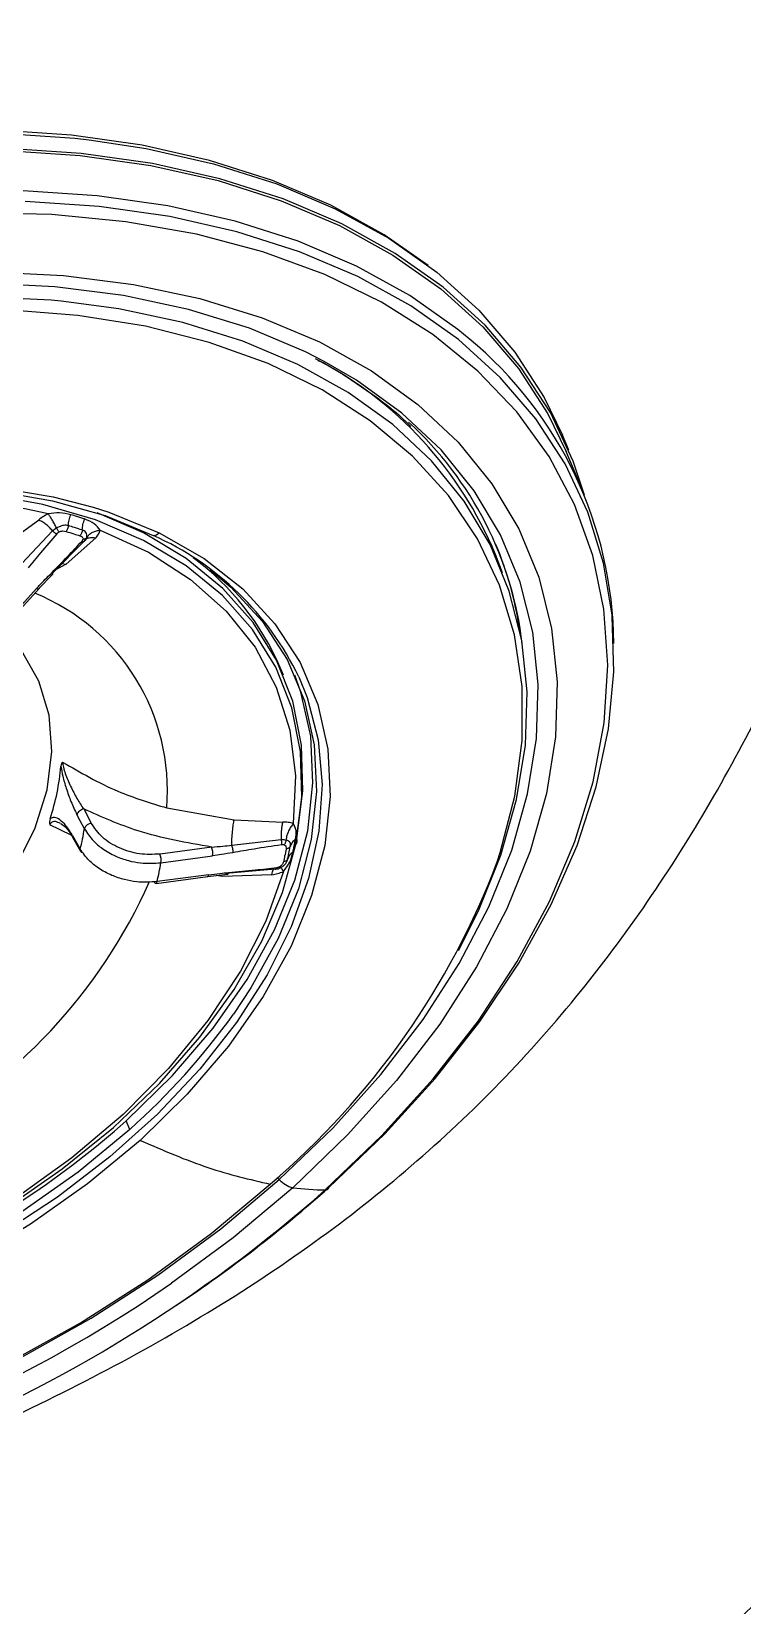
# Model space of a CAD drawing. Extents: x 939 to 1039, y 781 to 934.
# Drawn here: x 1009.361 to 1010.692, y 873.248 to 876.195 of the extents above; entities that cross this region are included whole.
import ezdxf

# ---------------------------------------------------------------- set-up
doc = ezdxf.new("R2010")
doc.units = 0
doc.header["$MEASUREMENT"] = 0
doc.layers.add('1', color=4, linetype='Continuous')

# ---------------------------------------------------------------- blocks, each defined once
blk = doc.blocks.new('Envoy')
at = {"layer": '1', "color": 3, "linetype": 'Continuous', "lineweight": 25}
for p, q in [((71.7128, 76.2367), (71.701, 76.2649)), ((71.7397, 76.1588), (71.7078, 76.2346)), ((70.6568, 76.0595), (70.7205, 76.1062)), ((70.6894, 76.025), (70.7467, 76.0858)), ((70.8068, 76.067), (70.7469, 76.007)), ((70.8276, 76.0726), (70.7723, 76.0233)), ((70.8057, 76.0659), (70.8093, 76.0702)), ((71.5892, 76.0072), (71.5756, 76.0418)), ((70.722, 75.9785), (70.7461, 76.0037)), ((70.7723, 76.0233), (70.7536, 76.0136)), ((70.7644, 76.0245), (70.7723, 76.0233)), ((70.717, 75.9781), (70.6561, 75.9107)), ((70.6613, 75.9112), (70.7222, 75.9787)), ((71.1788, 75.8156), (71.1726, 75.8303)), ((70.8051, 75.5652), (70.819, 75.5387)), ((70.9606, 75.5672), (71.0868, 75.5452)), ((70.7816, 75.5165), (70.7416, 75.5355)), ((71.0868, 75.5452), (71.1776, 75.5407)), ((70.7844, 75.5122), (70.799, 75.4862)), ((71.0821, 75.4975), (71.1747, 75.5078)), ((71.0446, 75.4938), (70.9479, 75.4809)), ((70.9497, 75.4645), (71.0464, 75.4775)), ((70.9405, 75.426), (71.0372, 75.4389)), ((71.0392, 75.4421), (70.9425, 75.4292)), ((71.0371, 75.4389), (71.0739, 75.4429)), ((71.065, 75.439), (71.0538, 75.4407)), ((71.1574, 75.4422), (71.065, 75.439)), ((71.1634, 75.4525), (71.0713, 75.4446)), ((70.8913, 74.9654), (70.8845, 74.9814))]:
    blk.add_line(p, q, dxfattribs=at)
at = {"layer": '1', "color": 3, "linetype": 'Continuous', "lineweight": 25, "flags": 128}
for points in [[(71.4496, 76.5828), (71.3676, 76.6401), (71.2678, 76.6953), (71.1585, 76.7418), (71.0405, 76.7795), (70.9147, 76.8079), (70.782, 76.8268), (70.6435, 76.8362), (70.5002, 76.8359), (70.3532, 76.826), (70.2036, 76.8065), (70.0526, 76.7775), (69.9013, 76.7394), (69.7509, 76.6923), (69.6024, 76.6367), (69.4571, 76.573), (69.3161, 76.5016), (69.1803, 76.4231), (69.0509, 76.338), (68.9288, 76.2472), (68.815, 76.1511)], [(68.8154, 76.143), (68.9296, 76.2393), (69.052, 76.3305), (69.1818, 76.4158), (69.318, 76.4946), (69.4595, 76.5662), (69.6053, 76.6301), (69.7542, 76.6859), (69.9052, 76.7331), (70.0569, 76.7714), (70.2084, 76.8004), (70.3585, 76.82), (70.506, 76.83), (70.6497, 76.8302), (70.7887, 76.8208), (70.8156, 76.8178)], [(71.7423, 76.1524), (71.721, 76.2165), (71.6785, 76.3074), (71.6235, 76.3923), (71.5564, 76.4707), (71.4777, 76.5419), (71.3879, 76.6054), (71.2879, 76.6607), (71.1782, 76.7074), (71.0598, 76.7451), (70.9336, 76.7736), (70.8005, 76.7926), (70.6616, 76.802)], [(70.6597, 76.7982), (70.7982, 76.7888), (70.9309, 76.7699), (71.0567, 76.7415), (71.1748, 76.7039), (71.2841, 76.6573), (71.3839, 76.6022), (71.4733, 76.5388), (71.5518, 76.4679), (71.6188, 76.3897), (71.6736, 76.305), (71.7078, 76.2346)], [(70.8156, 76.8178), (70.9218, 76.8018), (71.048, 76.7733), (71.1664, 76.7356), (71.276, 76.6889), (71.3761, 76.6336), (71.4658, 76.5701), (71.5446, 76.4989), (71.6117, 76.4205), (71.6667, 76.3356), (71.701, 76.2649)], [(71.5263, 76.4456), (71.5052, 76.4631), (71.4157, 76.5264), (71.3159, 76.5815), (71.2066, 76.6281), (71.0886, 76.6657), (70.9628, 76.6941), (70.8301, 76.7131), (70.6915, 76.7224), (70.5482, 76.7222), (70.4012, 76.7122), (70.2516, 76.6927), (70.1005, 76.6638), (69.9492, 76.6256), (69.7987, 76.5786), (69.6503, 76.523), (69.5049, 76.4592), (69.3638, 76.3878), (69.2281, 76.3092), (69.0986, 76.2242), (68.9765, 76.1333), (68.8627, 76.0372)], [(71.7939, 75.9278), (71.7777, 76.0254), (71.7483, 76.1209), (71.7061, 76.2111), (71.6515, 76.2955), (71.5848, 76.3733), (71.5066, 76.4441), (71.4174, 76.5072), (71.318, 76.5621), (71.2091, 76.6085), (71.0915, 76.646), (70.9661, 76.6743), (70.8338, 76.6932), (70.6958, 76.7026)], [(71.2572, 74.852), (71.3633, 74.9541), (71.4591, 75.06), (71.5437, 75.1689), (71.6165, 75.2799), (71.6768, 75.392), (71.7243, 75.5045), (71.7584, 75.6163), (71.779, 75.7266), (71.7858, 75.8345), (71.7788, 75.9392), (71.7582, 76.0397), (71.7239, 76.1353), (71.6764, 76.2252), (71.6159, 76.3087), (71.543, 76.385), (71.4583, 76.4537), (71.3625, 76.5141), (71.2562, 76.5658), (71.1404, 76.6083), (71.0161, 76.6414), (70.8841, 76.6646), (70.7456, 76.6779), (70.6017, 76.6811)], [(70.6301, 76.5708), (70.7671, 76.5641), (70.8984, 76.5474), (71.0227, 76.521), (71.139, 76.4849), (71.2464, 76.4395), (71.3438, 76.3853), (71.4306, 76.3226), (71.5058, 76.252), (71.569, 76.1741), (71.6195, 76.0895), (71.6569, 75.9991), (71.6809, 75.9034), (71.6914, 75.8035), (71.6881, 75.7001), (71.6712, 75.5941), (71.6407, 75.4864), (71.597, 75.378), (71.5404, 75.2697), (71.4714, 75.1624), (71.3906, 75.0572), (71.2986, 74.9549), (71.1963, 74.8563)], [(71.2551, 76.4031), (71.2202, 76.4209), (71.1151, 76.4653), (71.0013, 76.5006), (70.8796, 76.5265), (70.7512, 76.5428), (70.617, 76.5494), (70.4783, 76.5461), (70.3363, 76.5331), (70.1921, 76.5104), (70.047, 76.4782), (69.9023, 76.4368), (69.7591, 76.3865), (69.6187, 76.3279), (69.4822, 76.2613), (69.3509, 76.1874), (69.2259, 76.1067), (69.1081, 76.0201), (68.9988, 75.9281)], [(70.7631, 76.5158), (70.7442, 76.5175), (70.6121, 76.524), (70.4756, 76.5208), (70.3357, 76.5079), (70.1937, 76.4856), (70.0509, 76.4539), (69.9083, 76.4131), (69.7673, 76.3636), (69.6291, 76.3059), (69.4947, 76.2403), (69.3654, 76.1675), (69.2423, 76.0881), (69.1264, 76.0028), (69.0187, 75.9122)], [(71.5797, 75.4681), (71.5848, 75.4838), (71.6122, 75.5895), (71.6258, 75.6933), (71.6255, 75.7943), (71.6114, 75.8915), (71.5835, 75.9841), (71.5422, 76.0712), (71.4877, 76.152), (71.4206, 76.2258), (71.3415, 76.292), (71.2511, 76.3498), (71.1502, 76.3989), (71.0397, 76.4387), (70.9207, 76.469), (70.7942, 76.4893), (70.6613, 76.4997), (70.5233, 76.4998), (70.4946, 76.4986)], [(71.5065, 75.3004), (71.5439, 75.3745), (71.586, 75.479), (71.6154, 75.5828), (71.6317, 75.6849), (71.6348, 75.7846), (71.6248, 75.8809), (71.6016, 75.973), (71.5656, 76.0602), (71.5169, 76.1417), (71.456, 76.2167), (71.3835, 76.2848), (71.2999, 76.3452), (71.206, 76.3975), (71.1026, 76.4412), (70.9905, 76.476), (70.8707, 76.5015), (70.7631, 76.5158)], [(71.1712, 74.8714), (71.2713, 74.9678), (71.3613, 75.068), (71.4404, 75.171), (71.508, 75.2759), (71.5633, 75.3819), (71.6061, 75.4881), (71.6359, 75.5935), (71.6525, 75.6972), (71.6557, 75.7985), (71.6455, 75.8963), (71.622, 75.9898), (71.5854, 76.0784), (71.5359, 76.1611), (71.4741, 76.2374), (71.4005, 76.3065), (71.3156, 76.3678), (71.2551, 76.4031)], [(69.3275, 75.7309), (69.4141, 75.802), (69.5213, 75.8776), (69.6358, 75.9463), (69.7564, 76.0073), (69.8814, 76.0599), (70.0094, 76.1032), (70.1386, 76.1369), (70.2676, 76.1605), (70.3946, 76.1737), (70.518, 76.1763), (70.6364, 76.1683), (70.7482, 76.1498), (70.8229, 76.1303)], [(70.6403, 76.1609), (70.7464, 76.1424), (70.845, 76.1144), (70.935, 76.0773)], [(71.2022, 75.4989), (71.2136, 75.5874), (71.2111, 75.6729), (71.1947, 75.7544), (71.1646, 75.8308), (71.1212, 75.9012), (71.0649, 75.9647), (70.9967, 76.0205), (70.9171, 76.0679), (70.8274, 76.1063), (70.7286, 76.1352), (70.622, 76.1543)], [(70.8229, 76.1303), (70.852, 76.121), (70.9465, 76.0823)], [(71.2037, 75.5099), (71.2152, 75.5989), (71.2127, 75.6849), (71.1962, 75.7668), (71.1659, 75.8436), (71.1222, 75.9144), (71.0657, 75.9782), (70.9971, 76.0343), (70.9171, 76.082), (70.8302, 76.1194)], [(70.836, 76.0871), (70.9262, 76.0458), (71.0052, 75.9951), (71.072, 75.9356), (71.1257, 75.868), (71.1655, 75.7934), (71.191, 75.7128), (71.2016, 75.6272), (71.1974, 75.5378)], [(70.9465, 76.0823), (71.0306, 76.0341), (71.1031, 75.9772), (71.1631, 75.9121), (71.21, 75.8397), (71.243, 75.761), (71.2619, 75.6769), (71.2663, 75.5884), (71.2562, 75.4968), (71.2317, 75.403), (71.1932, 75.3084), (71.1411, 75.2141), (71.076, 75.1213), (70.9989, 75.0311), (70.9106, 74.9448)], [(71.0417, 76.0131), (71.0805, 75.9804), (71.1396, 75.9164), (71.1856, 75.8453), (71.2181, 75.7679), (71.2367, 75.6852), (71.241, 75.5982), (71.2311, 75.5081), (71.207, 75.4159), (71.1691, 75.3229), (71.1179, 75.2302), (71.0852, 75.1812)], [(71.2641, 74.8569), (71.3684, 74.9571), (71.4629, 75.0609), (71.5467, 75.1676), (71.6193, 75.2763), (71.6801, 75.3863), (71.7286, 75.4967), (71.7645, 75.6066), (71.7874, 75.7153), (71.7973, 75.8218), (71.7941, 75.9255), (71.7939, 75.9278)], [(70.5124, 75.2629), (70.5662, 75.3132), (70.6274, 75.3827), (70.6769, 75.4549), (70.7135, 75.5282), (70.7366, 75.6013), (70.7457, 75.6726), (70.7406, 75.7407), (70.7214, 75.8043), (70.6885, 75.8621), (70.6527, 75.9034)], [(71.2075, 75.8129), (71.2234, 75.7737), (71.2439, 75.6944), (71.2512, 75.6108), (71.2452, 75.524), (71.2258, 75.4351), (71.1934, 75.3449), (71.1483, 75.2547), (71.0911, 75.1655), (71.0223, 75.0782), (70.9429, 74.994), (70.8537, 74.9138), (70.7559, 74.8385), (70.6505, 74.7691)], [(70.8845, 74.9814), (70.9713, 75.0664), (71.0472, 75.155), (71.1111, 75.2463), (71.1624, 75.339), (71.2002, 75.432), (71.2243, 75.5242), (71.2342, 75.6143), (71.2299, 75.7013), (71.2114, 75.784), (71.2001, 75.8155)], [(70.8064, 75.5283), (70.7986, 75.5432), (70.7925, 75.5548)], [(70.5344, 74.7459), (70.55, 74.7542), (70.661, 74.8194), (70.765, 74.8913), (70.8606, 74.9691), (70.9468, 75.0516), (71.0224, 75.138), (71.0865, 75.227), (71.1382, 75.3176), (71.1769, 75.4086), (71.2022, 75.4989)], [(70.7844, 75.5153), (70.7923, 75.5012), (70.7986, 75.4901)], [(71.179, 75.4482), (71.1458, 75.3549), (71.0984, 75.2616), (71.0375, 75.1694), (70.9639, 75.0796), (70.8787, 74.9935), (70.783, 74.9123), (70.6781, 74.8369), (70.5655, 74.7685)], [(70.6878, 74.5381), (70.8191, 74.6121), (70.9441, 74.6927), (71.0618, 74.7794), (71.1712, 74.8714)], [(70.8913, 74.9654), (70.7946, 74.8852), (70.6893, 74.8109), (70.5767, 74.7433), (70.4581, 74.6833), (70.3352, 74.6317), (70.2094, 74.589), (70.0823, 74.5559), (69.9555, 74.5327), (69.8306, 74.5197), (69.7092, 74.5172), (69.5929, 74.5251), (69.4829, 74.5433), (69.3809, 74.5716), (69.2879, 74.6097)], [(70.9106, 74.9448), (70.8123, 74.8633), (70.7052, 74.7877), (70.5906, 74.7189), (70.47, 74.6579), (70.345, 74.6054), (70.217, 74.562), (70.0878, 74.5283), (69.9588, 74.5047), (69.8318, 74.4915), (69.7084, 74.4889), (69.59, 74.4969), (69.542, 74.5035)], [(69.0752, 74.3435), (69.1479, 74.3187), (69.267, 74.2884), (69.3935, 74.2681), (69.5264, 74.2578), (69.6644, 74.2576), (69.8062, 74.2676), (69.9507, 74.2877), (70.0965, 74.3176), (70.2423, 74.3572), (70.3867, 74.406), (70.5285, 74.4636), (70.6663, 74.5295), (70.7989, 74.6031), (70.9252, 74.6837), (71.0439, 74.7706), (71.1541, 74.863)], [(71.1963, 74.8563), (71.0846, 74.7623), (70.9694, 74.6773)], [(71.1712, 74.8714), (71.1679, 74.8746), (71.1675, 74.8751)]]:
    blk.add_lwpolyline(points, dxfattribs=at)
at = {"layer": '1', "color": 3, "linetype": 'Continuous', "lineweight": 25}
for centre, radius, start, end in [((71.0471, 75.8684), 0.7503, 0.5, 50.2999), ((70.9044, 75.7626), 0.727, 22.5916, 62.5909), ((70.9629, 75.7963), 0.6676, 6.6715, 47.6185), ((70.4532, 74.8916), 1.2588, 76.8978, 98.4432), ((70.9351, 76.0931), 0.0157, 269.569, 316.6142), ((70.7112, 75.574), 0.5508, 25.6994, 66.0256), ((70.9717, 75.8063), 0.656, 8.3735, 22.7624), ((70.7137, 75.633), 0.4996, 23.2712, 53.6482), ((70.5627, 75.5996), 0.3992, 355.3478, 67.7841), ((70.7192, 75.9822), 0.00463, 241.428, 309.9932), ((70.3501, 75.6787), 0.4136, 341.4303, 355.3797), ((70.7987, 75.5537), 0.00627, 167.3994, 170.1557), ((70.3916, 75.5935), 0.4199, 345.7421, 351.0661), ((70.8103, 75.5277), 0.00395, 166.683, 170.8793), ((70.8217, 75.5226), 0.0163, 99.3118, 158.4588), ((71.1919, 75.5074), 0.0133, 303.0833, 320.3404), ((71.1941, 75.5056), 0.0105, 320.2394, 24.2183), ((70.8038, 75.4889), 0.00535, 166.4134, 269.3619), ((70.9177, 75.4693), 0.0323, 351.5612, 21.009), ((71.0144, 75.4822), 0.0323, 351.5569, 21.0151), ((70.1953, 75.9895), 1.4793, 310.4013, 339.3628), ((70.4736, 75.5438), 0.4826, 346.2656, 350.5453), ((71.0357, 75.442), 0.00342, 293.2847, 1.8692), ((70.0075, 75.8383), 1.0075, 297.7653, 336.0592), ((70.9399, 75.4288), 0.00254, 172.3977, 9.4737), ((70.0342, 75.9308), 1.291, 311.5971, 324.503), ((69.7329, 76.2779), 1.7341, 296.144, 311.6131), ((69.4602, 76.8891), 2.7165, 272.8199, 311.4168), ((69.5934, 76.723), 2.5047, 303.5786, 311.8374), ((71.2096, 74.9069), 0.0523, 222.75, 255.2784), ((71.2648, 75.3932), 0.5413, 262.735, 269.1956), ((71.2579, 74.8584), 0.00643, 264.0488, 346.6545), ((69.4887, 76.8206), 2.6051, 278.1899, 304.6381)]:
    blk.add_arc(centre, radius, start, end, dxfattribs=at)
for points, knots in [([(68.295, 73.8382), (68.4206, 73.8483), (68.675, 73.8687), (69.0658, 73.9308), (69.4618, 74.0134), (69.8126, 74.1067), (70.1143, 74.2025), (70.3653, 74.2938), (70.6065, 74.3947), (70.8361, 74.5057), (71.0512, 74.6273), (71.2506, 74.7603), (71.4334, 74.9057), (71.5995, 75.0641), (71.7483, 75.2349), (71.8796, 75.4151), (71.995, 75.6026), (72.1145, 75.8307), (72.2298, 76.0988), (72.3339, 76.4045), (72.4171, 76.7127), (72.4562, 76.9175), (72.4759, 77.0208)], [0, 0, 0, 0, 0.06198, 0.125532, 0.189055, 0.252676, 0.29439, 0.335211, 0.375472, 0.414342, 0.452378, 0.489894, 0.527105, 0.565155, 0.604746, 0.645248, 0.686453, 0.729091, 0.795518, 0.862719, 0.930803, 1, 1, 1, 1]), ([(67.574, 72.3435), (67.6998, 72.3352), (67.9455, 72.319), (68.3107, 72.3446), (68.6665, 72.3954), (69.0173, 72.4698), (69.3643, 72.5625), (69.7099, 72.6715), (70.0561, 72.7971), (70.4023, 72.9416), (70.7472, 73.1106), (71.0863, 73.308), (71.417, 73.5334), (71.7343, 73.7806), (72.0321, 74.0431), (72.3026, 74.3158), (72.5408, 74.5923), (72.7455, 74.8654), (72.9193, 75.1309), (73.0917, 75.4312), (73.2547, 75.7676), (73.4, 76.1406), (73.5145, 76.509), (73.567, 76.7537), (73.5933, 76.876)], [0, 0, 0, 0, 0.0434658, 0.0849386, 0.1261392, 0.167159, 0.2077345, 0.2483827, 0.2895204, 0.3310139, 0.3727553, 0.415606, 0.4589695, 0.5032208, 0.5480461, 0.5926057, 0.6370161, 0.6807059, 0.7224007, 0.7629431, 0.8234331, 0.8827806, 0.9414274, 1, 1, 1, 1]), ([(71.2431, 76.4052), (71.2432, 76.4051), (71.2744, 76.3906), (71.3281, 76.354), (71.3864, 76.3126), (71.4125, 76.286), (71.4174, 76.281)], [0, 0, 0, 0, 0.002024, 0.448626, 0.896284, 1, 1, 1, 1]), ([(70.7386, 76.1176), (70.7352, 76.1159), (70.7285, 76.1125), (70.7231, 76.1083), (70.7205, 76.1062)], [0, 0, 0, 0, 0.504265, 1, 1, 1, 1]), ([(70.781, 76.1162), (70.7741, 76.1177), (70.7612, 76.1207), (70.7458, 76.1186), (70.7386, 76.1176)], [0, 0, 0, 0, 0.5319947, 1, 1, 1, 1]), ([(70.7542, 76.0913), (70.7529, 76.0939), (70.7502, 76.0992), (70.746, 76.1065), (70.742, 76.1129), (70.7397, 76.1161), (70.7386, 76.1176)], [0, 0, 0, 0, 0.249672, 0.503891, 0.756008, 1, 1, 1, 1]), ([(70.7763, 76.0958), (70.7766, 76.0992), (70.7773, 76.1061), (70.7797, 76.1128), (70.781, 76.1162)], [0, 0, 0, 0, 0.502729, 1, 1, 1, 1]), ([(70.8068, 76.1081), (70.802, 76.1096), (70.7935, 76.1123), (70.7848, 76.115), (70.781, 76.1162)], [0, 0, 0, 0, 0.559845, 1, 1, 1, 1]), ([(70.7467, 76.0858), (70.7447, 76.0881), (70.7407, 76.0928), (70.7339, 76.0987), (70.727, 76.1034), (70.7226, 76.1053), (70.7205, 76.1062)], [0, 0, 0, 0, 0.249778, 0.504218, 0.756472, 1, 1, 1, 1]), ([(70.7467, 76.0858), (70.7478, 76.0869), (70.75, 76.0889), (70.7528, 76.0905), (70.7542, 76.0913)], [0, 0, 0, 0, 0.505628, 1, 1, 1, 1]), ([(70.7467, 76.0858), (70.7473, 76.0852), (70.7486, 76.084), (70.7508, 76.0824), (70.753, 76.0812), (70.7544, 76.0807), (70.7551, 76.0805)], [0, 0, 0, 0, 0.246801, 0.500026, 0.75332, 1, 1, 1, 1]), ([(70.7763, 76.0958), (70.7749, 76.0961), (70.7721, 76.0967), (70.767, 76.0962), (70.7607, 76.0944), (70.7565, 76.0924), (70.7542, 76.0913)], [0, 0, 0, 0, 0.210373, 0.445082, 0.702896, 1, 1, 1, 1]), ([(70.7542, 76.0913), (70.7547, 76.0906), (70.7555, 76.0891), (70.7569, 76.087), (70.7582, 76.0852), (70.7589, 76.0843), (70.7593, 76.0838)], [0, 0, 0, 0, 0.247005, 0.499818, 0.753006, 1, 1, 1, 1]), ([(70.7593, 76.0838), (70.7604, 76.0843), (70.7626, 76.0854), (70.7673, 76.0859), (70.7702, 76.0853), (70.772, 76.0849)], [0, 0, 0, 0, 0.243049, 0.515851, 1, 1, 1, 1]), ([(70.7763, 76.0958), (70.7762, 76.0948), (70.776, 76.0928), (70.7751, 76.0898), (70.7738, 76.087), (70.7726, 76.0856), (70.772, 76.0849)], [0, 0, 0, 0, 0.245696, 0.4999195, 0.7541563, 1, 1, 1, 1]), ([(70.772, 76.0849), (70.7769, 76.0833), (70.7856, 76.0806), (70.7942, 76.0779), (70.7981, 76.0767)], [0, 0, 0, 0, 0.5600279, 1, 1, 1, 1]), ([(70.8024, 76.0876), (70.7975, 76.0891), (70.7888, 76.0918), (70.7801, 76.0946), (70.7763, 76.0958)], [0, 0, 0, 0, 0.560046, 1, 1, 1, 1]), ([(70.8024, 76.0876), (70.8023, 76.0866), (70.8021, 76.0847), (70.8012, 76.0817), (70.7998, 76.0789), (70.7986, 76.0774), (70.7981, 76.0767)], [0, 0, 0, 0, 0.245718, 0.499967, 0.754379, 1, 1, 1, 1]), ([(70.8024, 76.0876), (70.8027, 76.0911), (70.8032, 76.098), (70.8056, 76.1047), (70.8068, 76.1081)], [0, 0, 0, 0, 0.502831, 1, 1, 1, 1]), ([(70.8108, 76.0736), (70.8111, 76.0753), (70.8117, 76.0785), (70.8096, 76.0828), (70.8064, 76.0859), (70.8036, 76.0871), (70.8024, 76.0876)], [0, 0, 0, 0, 0.296498, 0.554224, 0.789209, 1, 1, 1, 1]), ([(70.836, 76.0871), (70.8327, 76.0914), (70.8257, 76.1005), (70.8133, 76.1055), (70.8068, 76.1081)], [0, 0, 0, 0, 0.470085, 1, 1, 1, 1]), ([(70.8108, 76.0736), (70.8121, 76.0753), (70.8146, 76.0788), (70.8203, 76.0828), (70.8271, 76.0858), (70.8323, 76.0866), (70.8349, 76.087)], [0, 0, 0, 0, 0.2491247, 0.5029025, 0.7550698, 1, 1, 1, 1]), ([(70.8276, 76.0726), (70.8296, 76.0749), (70.8335, 76.0796), (70.8352, 76.0846), (70.836, 76.0871)], [0, 0, 0, 0, 0.495815, 1, 1, 1, 1]), ([(70.8349, 76.087), (70.8351, 76.087), (70.8355, 76.087), (70.8358, 76.0871), (70.836, 76.0871)], [0, 0, 0, 0, 0.560576, 1, 1, 1, 1]), ([(70.7551, 76.0805), (70.7448, 76.0686), (70.7263, 76.0474), (70.7087, 76.0259), (70.701, 76.0165)], [0, 0, 0, 0, 0.560008, 1, 1, 1, 1]), ([(70.7415, 76.0038), (70.7529, 76.0153), (70.7732, 76.0359), (70.7927, 76.0568), (70.8013, 76.066)], [0, 0, 0, 0, 0.559997, 1, 1, 1, 1]), ([(70.7593, 76.0838), (70.7584, 76.0833), (70.7568, 76.0823), (70.7557, 76.081), (70.7551, 76.0805)], [0, 0, 0, 0, 0.562886, 1, 1, 1, 1]), ([(70.7981, 76.0767), (70.7991, 76.0763), (70.8012, 76.0755), (70.8031, 76.0737), (70.804, 76.0718), (70.8038, 76.0705), (70.8037, 76.0699)], [0, 0, 0, 0, 0.316229, 0.604882, 0.810492, 1, 1, 1, 1]), ([(70.8013, 76.066), (70.8019, 76.0667), (70.803, 76.068), (70.8035, 76.0693), (70.8037, 76.0699)], [0, 0, 0, 0, 0.5571546, 1, 1, 1, 1]), ([(70.8068, 76.067), (70.8066, 76.0667), (70.8061, 76.066), (70.8048, 76.0655), (70.8032, 76.0655), (70.8019, 76.0658), (70.8013, 76.066)], [0, 0, 0, 0, 0.246607, 0.499884, 0.753427, 1, 1, 1, 1]), ([(70.8108, 76.0736), (70.8105, 76.0731), (70.8097, 76.0721), (70.8081, 76.071), (70.806, 76.0702), (70.8045, 76.07), (70.8037, 76.0699)], [0, 0, 0, 0, 0.246947, 0.500145, 0.753069, 1, 1, 1, 1]), ([(70.8108, 76.0736), (70.8104, 76.0724), (70.8095, 76.0702), (70.8077, 76.0681), (70.8068, 76.067)], [0, 0, 0, 0, 0.496918, 1, 1, 1, 1]), ([(70.8068, 76.067), (70.8078, 76.0684), (70.8098, 76.0712), (70.8132, 76.0724), (70.815, 76.0731)], [0, 0, 0, 0, 0.49536, 1, 1, 1, 1]), ([(70.815, 76.0731), (70.8169, 76.0734), (70.8207, 76.0741), (70.8253, 76.0731), (70.8276, 76.0726)], [0, 0, 0, 0, 0.5087827, 1, 1, 1, 1]), ([(70.717, 75.9781), (70.7214, 75.9829), (70.7294, 75.9916), (70.7378, 76), (70.7415, 76.0038)], [0, 0, 0, 0, 0.559987, 1, 1, 1, 1]), ([(70.7469, 76.007), (70.747, 76.0062), (70.7471, 76.0047), (70.746, 76.0034), (70.7441, 76.003), (70.7424, 76.0035), (70.7415, 76.0038)], [0, 0, 0, 0, 0.243175, 0.500113, 0.756892, 1, 1, 1, 1]), ([(70.7657, 75.653), (70.7648, 75.652), (70.7631, 75.65), (70.7626, 75.6469), (70.7624, 75.6453)], [0, 0, 0, 0, 0.492906, 1, 1, 1, 1]), ([(70.7624, 75.6453), (70.7635, 75.6391), (70.7659, 75.6254), (70.7726, 75.6025), (70.7814, 75.5777), (70.7886, 75.5627), (70.7925, 75.5548)], [0, 0, 0, 0, 0.192528, 0.423615, 0.694669, 1, 1, 1, 1]), ([(70.7657, 75.653), (70.7993, 75.6334), (70.8601, 75.598), (70.9295, 75.5767), (70.9606, 75.5672)], [0, 0, 0, 0, 0.552498, 1, 1, 1, 1]), ([(70.7657, 75.653), (70.7658, 75.6516), (70.7659, 75.6487), (70.7674, 75.6414), (70.7718, 75.6273), (70.7805, 75.6072), (70.7922, 75.5846), (70.8008, 75.5717), (70.8051, 75.5652)], [0, 0, 0, 0, 0.05522, 0.112011, 0.232209, 0.484692, 0.742739, 1, 1, 1, 1]), ([(70.8051, 75.5652), (70.8037, 75.5648), (70.8008, 75.564), (70.7968, 75.5614), (70.7937, 75.5583), (70.7929, 75.5562), (70.7926, 75.5551)], [0, 0, 0, 0, 0.249966, 0.500039, 0.75001, 1, 1, 1, 1]), ([(71.0446, 75.4938), (70.9979, 75.502), (70.9145, 75.5166), (70.8385, 75.5504), (70.8051, 75.5652)], [0, 0, 0, 0, 0.559799, 1, 1, 1, 1]), ([(70.7422, 75.5469), (70.7418, 75.5452), (70.7409, 75.5417), (70.7414, 75.5376), (70.7416, 75.5355)], [0, 0, 0, 0, 0.507195, 1, 1, 1, 1]), ([(70.7616, 75.5378), (70.7584, 75.5395), (70.753, 75.5424), (70.7469, 75.5416), (70.7434, 75.5391), (70.7422, 75.5367), (70.7416, 75.5355)], [0, 0, 0, 0, 0.429299, 0.724699, 0.86426, 1, 1, 1, 1]), ([(70.7844, 75.5153), (70.7803, 75.5219), (70.7725, 75.5344), (70.7608, 75.5452), (70.7506, 75.5508), (70.7448, 75.5481), (70.7422, 75.5469)], [0, 0, 0, 0, 0.3053, 0.576392, 0.807486, 1, 1, 1, 1]), ([(70.7624, 75.5381), (70.7668, 75.5349), (70.7755, 75.5284), (70.7822, 75.5163), (70.7856, 75.5102)], [0, 0, 0, 0, 0.4934405, 1, 1, 1, 1]), ([(70.8064, 75.5283), (70.8115, 75.5205), (70.8202, 75.507), (70.8409, 75.4897), (70.8633, 75.4769), (70.8879, 75.4683), (70.9168, 75.4625), (70.937, 75.4637), (70.9497, 75.4645)], [0, 0, 0, 0, 0.189182, 0.329345, 0.499664, 0.644706, 0.77657, 1, 1, 1, 1]), ([(70.9479, 75.4809), (70.9351, 75.4802), (70.9094, 75.479), (70.8709, 75.4909), (70.8379, 75.5111), (70.8253, 75.5295), (70.819, 75.5387)], [0, 0, 0, 0, 0.249649, 0.500126, 0.75053, 1, 1, 1, 1]), ([(71.0821, 75.4975), (71.0822, 75.5015), (71.0824, 75.5098), (71.0835, 75.5233), (71.085, 75.5359), (71.0862, 75.5422), (71.0868, 75.5452)], [0, 0, 0, 0, 0.250687, 0.510522, 0.764623, 1, 1, 1, 1]), ([(71.1776, 75.5407), (71.177, 75.5385), (71.1759, 75.5341), (71.1749, 75.5259), (71.1744, 75.517), (71.1746, 75.5109), (71.1747, 75.5078)], [0, 0, 0, 0, 0.243549, 0.495752, 0.750197, 1, 1, 1, 1]), ([(71.1974, 75.5378), (71.1944, 75.5387), (71.1883, 75.5405), (71.1811, 75.5406), (71.1776, 75.5407)], [0, 0, 0, 0, 0.504276, 1, 1, 1, 1]), ([(71.1974, 75.5378), (71.1958, 75.5358), (71.1926, 75.5318), (71.1885, 75.5241), (71.1853, 75.5158), (71.1841, 75.51), (71.1835, 75.5071)], [0, 0, 0, 0, 0.2439266, 0.496132, 0.7503296, 1, 1, 1, 1]), ([(71.2015, 75.5081), (71.2025, 75.514), (71.2043, 75.525), (71.1996, 75.5337), (71.1974, 75.5378)], [0, 0, 0, 0, 0.531689, 1, 1, 1, 1]), ([(71.0446, 75.4938), (71.0516, 75.4944), (71.0641, 75.4954), (71.0766, 75.4968), (71.0821, 75.4975)], [0, 0, 0, 0, 0.55854, 1, 1, 1, 1]), ([(71.0821, 75.4975), (71.0825, 75.4963), (71.0831, 75.494), (71.0838, 75.49), (71.0841, 75.4863), (71.084, 75.4844), (71.0839, 75.4834)], [0, 0, 0, 0, 0.2431265, 0.499953, 0.7568679, 1, 1, 1, 1]), ([(71.175, 75.4981), (71.158, 75.4956), (71.1277, 75.491), (71.0973, 75.4857), (71.0839, 75.4834)], [0, 0, 0, 0, 0.559994, 1, 1, 1, 1]), ([(71.1747, 75.5078), (71.1763, 75.5079), (71.1794, 75.508), (71.1822, 75.5074), (71.1835, 75.5071)], [0, 0, 0, 0, 0.502893, 1, 1, 1, 1]), ([(71.1747, 75.5078), (71.1748, 75.5069), (71.1751, 75.5052), (71.1753, 75.5025), (71.1752, 75.5001), (71.175, 75.4988), (71.175, 75.4981)], [0, 0, 0, 0, 0.246725, 0.499976, 0.753303, 1, 1, 1, 1]), ([(71.18, 75.498), (71.1791, 75.4981), (71.1775, 75.4984), (71.1757, 75.4982), (71.175, 75.4981)], [0, 0, 0, 0, 0.562535, 1, 1, 1, 1]), ([(71.1835, 75.5071), (71.1834, 75.5063), (71.1832, 75.5046), (71.1824, 75.5021), (71.1813, 75.4998), (71.1804, 75.4986), (71.18, 75.498)], [0, 0, 0, 0, 0.247036, 0.500011, 0.753011, 1, 1, 1, 1]), ([(71.18, 75.498), (71.1808, 75.4977), (71.1826, 75.497), (71.1842, 75.4943), (71.184, 75.4919), (71.1839, 75.4903)], [0, 0, 0, 0, 0.24331, 0.51597, 1, 1, 1, 1]), ([(71.1917, 75.4958), (71.1919, 75.497), (71.1923, 75.4994), (71.1914, 75.5024), (71.1888, 75.5053), (71.1854, 75.5065), (71.1835, 75.5071)], [0, 0, 0, 0, 0.2108641, 0.4457332, 0.7034629, 1, 1, 1, 1]), ([(71.1917, 75.4958), (71.1915, 75.4951), (71.1909, 75.4938), (71.1891, 75.4921), (71.1867, 75.4909), (71.1848, 75.4905), (71.1839, 75.4903)], [0, 0, 0, 0, 0.245812, 0.499964, 0.754241, 1, 1, 1, 1]), ([(71.1868, 75.4718), (71.1878, 75.4763), (71.1894, 75.4843), (71.191, 75.4923), (71.1917, 75.4958)], [0, 0, 0, 0, 0.5600574, 1, 1, 1, 1]), ([(71.2015, 75.5081), (71.1993, 75.5064), (71.1948, 75.5029), (71.1928, 75.4982), (71.1917, 75.4958)], [0, 0, 0, 0, 0.497241, 1, 1, 1, 1]), ([(71.1967, 75.4844), (71.1971, 75.4866), (71.198, 75.4906), (71.1988, 75.4945), (71.1992, 75.4963)], [0, 0, 0, 0, 0.559864, 1, 1, 1, 1]), ([(71.1992, 75.4963), (71.1996, 75.4985), (71.2004, 75.5024), (71.2012, 75.5064), (71.2015, 75.5081)], [0, 0, 0, 0, 0.559928, 1, 1, 1, 1]), ([(70.9425, 75.4292), (70.9298, 75.4284), (70.9096, 75.4272), (70.8807, 75.4327), (70.856, 75.4409), (70.8335, 75.4532), (70.8126, 75.4698), (70.8037, 75.4827), (70.7986, 75.4901)], [0, 0, 0, 0, 0.2231651, 0.3547899, 0.4994856, 0.6702538, 0.8107063, 1, 1, 1, 1]), ([(71.0839, 75.4834), (71.0769, 75.4822), (71.0643, 75.48), (71.0519, 75.4782), (71.0464, 75.4775)], [0, 0, 0, 0, 0.560009, 1, 1, 1, 1]), ([(71.179, 75.4664), (71.1787, 75.4653), (71.1781, 75.4633), (71.1763, 75.4606), (71.1741, 75.4585), (71.1724, 75.4576), (71.1716, 75.4572)], [0, 0, 0, 0, 0.316241, 0.605056, 0.810919, 1, 1, 1, 1]), ([(71.1729, 75.4551), (71.1751, 75.4562), (71.1792, 75.4584), (71.1834, 75.4632), (71.1858, 75.4679), (71.1865, 75.4706), (71.1868, 75.4718)], [0, 0, 0, 0, 0.297129, 0.554947, 0.78963, 1, 1, 1, 1]), ([(71.1839, 75.4903), (71.183, 75.4858), (71.1814, 75.4779), (71.1797, 75.4699), (71.179, 75.4664)], [0, 0, 0, 0, 0.560023, 1, 1, 1, 1]), ([(71.179, 75.4482), (71.1832, 75.4538), (71.1922, 75.4658), (71.1951, 75.478), (71.1967, 75.4844)], [0, 0, 0, 0, 0.46806, 1, 1, 1, 1]), ([(71.1868, 75.4718), (71.1865, 75.4712), (71.186, 75.4698), (71.1841, 75.4682), (71.1818, 75.4669), (71.1799, 75.4665), (71.179, 75.4664)], [0, 0, 0, 0, 0.245682, 0.499976, 0.754307, 1, 1, 1, 1]), ([(71.1967, 75.4844), (71.1944, 75.4827), (71.1899, 75.4791), (71.1878, 75.4743), (71.1868, 75.4718)], [0, 0, 0, 0, 0.497161, 1, 1, 1, 1]), ([(71.0392, 75.4421), (71.0461, 75.443), (71.0585, 75.4446), (71.0708, 75.4457), (71.0763, 75.4462)], [0, 0, 0, 0, 0.560036, 1, 1, 1, 1]), ([(71.0713, 75.4446), (71.0717, 75.444), (71.0726, 75.4429), (71.0741, 75.4427), (71.0754, 75.4437), (71.076, 75.4454), (71.0763, 75.4462)], [0, 0, 0, 0, 0.243048, 0.50001, 0.756856, 1, 1, 1, 1]), ([(71.0763, 75.4462), (71.093, 75.4477), (71.1229, 75.4505), (71.153, 75.4541), (71.1662, 75.4557)], [0, 0, 0, 0, 0.560012, 1, 1, 1, 1]), ([(71.1574, 75.4422), (71.1577, 75.4441), (71.1583, 75.4479), (71.1595, 75.4513), (71.1605, 75.4521), (71.1609, 75.4524)], [0, 0, 0, 0, 0.368031, 0.749192, 1, 1, 1, 1]), ([(71.1574, 75.4422), (71.161, 75.4428), (71.1685, 75.4438), (71.1755, 75.4467), (71.179, 75.4482)], [0, 0, 0, 0, 0.4957676, 1, 1, 1, 1]), ([(71.1634, 75.4525), (71.1637, 75.4524), (71.1643, 75.4523), (71.1651, 75.4529), (71.1658, 75.4539), (71.1661, 75.4551), (71.1662, 75.4557)], [0, 0, 0, 0, 0.246694, 0.500039, 0.753352, 1, 1, 1, 1]), ([(71.1646, 75.4526), (71.166, 75.4528), (71.1688, 75.4533), (71.1715, 75.4544), (71.1728, 75.4549)], [0, 0, 0, 0, 0.50557, 1, 1, 1, 1]), ([(71.1662, 75.4557), (71.1673, 75.4558), (71.1691, 75.4561), (71.1709, 75.4569), (71.1716, 75.4572)], [0, 0, 0, 0, 0.557317, 1, 1, 1, 1]), ([(71.1729, 75.4551), (71.1729, 75.455), (71.1729, 75.4547), (71.1727, 75.4551), (71.1723, 75.4558), (71.1719, 75.4567), (71.1716, 75.4572)], [0, 0, 0, 0, 0.246836, 0.499896, 0.752819, 1, 1, 1, 1]), ([(71.179, 75.4482), (71.1782, 75.4497), (71.1764, 75.4528), (71.1745, 75.4554), (71.1738, 75.4557), (71.1736, 75.4558)], [0, 0, 0, 0, 0.349225, 0.710183, 1, 1, 1, 1]), ([(70.9106, 74.9448), (70.9538, 74.9262), (71.0401, 74.8892), (71.1161, 74.8717), (71.1541, 74.863)], [0, 0, 0, 0, 0.5, 1, 1, 1, 1])]:
    blk.add_open_spline(points, degree=3, knots=knots, dxfattribs=at)

msp = doc.modelspace()

# ---------------------------------------------------------------- block references
at = {"layer": '1'}
msp.add_blockref('Envoy', (938.6538, 799.1744), dxfattribs=at)

doc.saveas('drawing.dxf')
